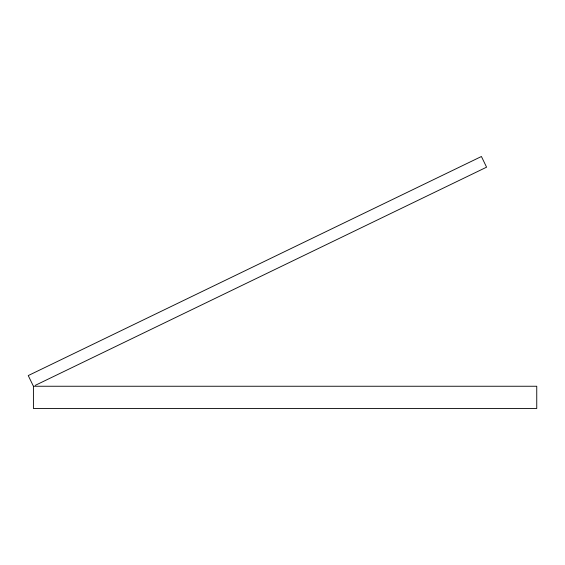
<?xml version="1.0" encoding="UTF-8"?>
<svg xmlns="http://www.w3.org/2000/svg" width="565" height="565" viewBox="0 0 565 565"><rect width="100%" height="100%" fill="white"/><g stroke="black" fill="none" stroke-linecap="round" stroke-linejoin="round"><path stroke-width="0.85" d="M35.263 385.358L486.578 167.184L481.415 156.505L28.25 375.57L33.413 386.248L33.413 408.495L536.75 408.495L536.75 386.248L33.413 386.248"/></g></svg>
